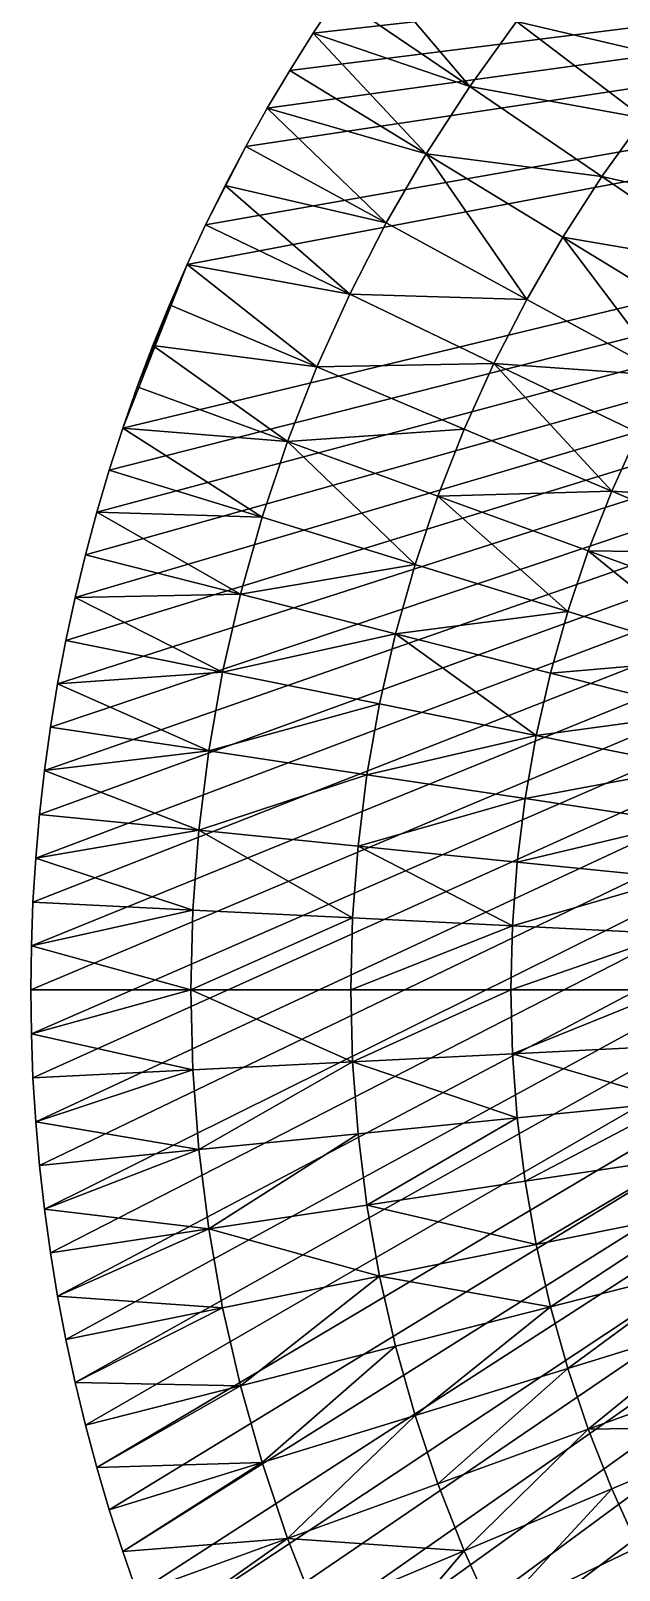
# Model space of a CAD drawing. Header units: millimetres. Extents: x -260 to 430, y -260 to 260.
# Drawn here: x -260 to -173.3, y -85.5 to 141.4 of the extents above; entities that cross this region are included whole.
import ezdxf

# ---------------------------------------------------------------- set-up
doc = ezdxf.new("R2010")
doc.units = ezdxf.units.MM
doc.header["$MEASUREMENT"] = 0
doc.layers.add('MESH_3D', color=2, linetype='CONTINUOUS')

msp = doc.modelspace()

# ---------------------------------------------------------------- linework, layer by layer
at = {"layer": 'MESH_3D'}
for points in [[(181.54, 186.13, 2950), (-259.92, 6.48, 2950), (-260, 0, 2950)], [(181.54, 186.13, 2950), (-260, 0, 2950), (-259.92, -6.48, 2950)], [(181.54, 186.13, 2950), (-259.68, 12.96, 2950), (-259.92, 6.48, 2950)], [(181.54, 186.13, 2950), (-259.92, -6.48, 2950), (-259.68, -12.96, 2950)], [(181.54, 186.13, 2950), (-259.27, 19.43, 2950), (-259.68, 12.96, 2950)], [(181.54, 186.13, 2950), (-259.68, -12.96, 2950), (-259.27, -19.43, 2950)], [(181.54, 186.13, 2950), (-258.71, 25.89, 2950), (-259.27, 19.43, 2950)], [(181.54, 186.13, 2950), (-259.27, -19.43, 2950), (-258.71, -25.89, 2950)], [(181.54, 186.13, 2950), (-257.98, 32.33, 2950), (-258.71, 25.89, 2950)], [(181.54, 186.13, 2950), (-258.71, -25.89, 2950), (-257.98, -32.33, 2950)], [(181.54, 186.13, 2950), (-257.1, 38.75, 2950), (-257.98, 32.33, 2950)], [(181.54, 186.13, 2950), (-257.98, -32.33, 2950), (-257.1, -38.75, 2950)], [(181.54, 186.13, 2950), (-256.05, 45.15, 2950), (-257.1, 38.75, 2950)], [(181.54, 186.13, 2950), (-257.1, -38.75, 2950), (-256.05, -45.15, 2950)], [(181.54, 186.13, 2950), (-254.84, 51.52, 2950), (-256.05, 45.15, 2950)], [(181.54, 186.13, 2950), (-256.05, -45.15, 2950), (-254.84, -51.52, 2950)], [(181.54, 186.13, 2950), (-253.48, 57.86, 2950), (-254.84, 51.52, 2950)], [(181.54, 186.13, 2950), (-254.84, -51.52, 2950), (-253.48, -57.86, 2950)], [(181.54, 186.13, 2950), (-251.96, 64.16, 2950), (-253.48, 57.86, 2950)], [(181.54, 186.13, 2950), (-253.48, -57.86, 2950), (-251.96, -64.16, 2950)], [(181.54, 186.13, 2950), (-250.28, 70.42, 2950), (-251.96, 64.16, 2950)], [(181.54, 186.13, 2950), (-251.96, -64.16, 2950), (-250.28, -70.42, 2950)], [(181.54, 186.13, 2950), (-248.45, 76.64, 2950), (-250.28, 70.42, 2950)], [(181.54, 186.13, 2950), (-250.28, -70.42, 2950), (-248.45, -76.64, 2950)], [(181.54, 186.13, 2950), (-246.46, 82.81, 2950), (-248.45, 76.64, 2950)], [(181.54, 186.13, 2950), (-248.45, -76.64, 2950), (-246.46, -82.81, 2950)], [(181.54, 186.13, 2950), (-246.46, -82.81, 2950), (-244.32, -88.93, 2950)], [(181.54, 186.13, 2950), (-236.99, 106.93, 2950), (-246.46, 82.81, 2950)], [(181.54, 186.13, 2950), (-244.32, -88.93, 2950), (-242.03, -94.99, 2950)], [(181.54, 186.13, 2950), (-242.03, -94.99, 2950), (-239.58, -100.99, 2950)], [(181.54, 186.13, 2950), (-239.58, -100.99, 2950), (-236.99, -106.93, 2950)], [(181.54, 186.13, 2950), (-234.25, 112.81, 2950), (-236.99, 106.93, 2950)], [(181.54, 186.13, 2950), (-236.99, -106.93, 2950), (-234.25, -112.81, 2950)], [(181.54, 186.13, 2950), (-234.25, -112.81, 2950), (-231.37, -118.61, 2950)], [(181.54, 186.13, 2950), (-228.34, 124.35, 2950), (-234.25, 112.81, 2950)], [(181.54, 186.13, 2950), (-231.37, -118.61, 2950), (-228.34, -124.35, 2950)], [(181.54, 186.13, 2950), (-225.17, 130, 2950), (-228.34, 124.35, 2950)], [(181.54, 186.13, 2950), (-228.34, -124.35, 2950), (-225.17, -130, 2950)], [(181.54, 186.13, 2950), (-221.86, 135.57, 2950), (-225.17, 130, 2950)], [(181.54, 186.13, 2950), (-225.17, -130, 2950), (-221.86, -135.57, 2950)], [(181.54, 186.13, 2950), (-218.41, 141.06, 2950), (-221.86, 135.57, 2950)], [(181.54, 186.13, 2950), (-221.86, -135.57, 2950), (-218.41, -141.06, 2950)], [(181.54, 186.13, 2950), (-214.82, 146.46, 2950), (-218.41, 141.06, 2950)], [(181.54, 186.13, 2950), (-218.41, -141.06, 2950), (-214.82, -146.46, 2950)], [(181.54, 186.13, 2950), (-214.82, -146.46, 2950), (-211.1, -151.77, 2950)], [(181.54, 186.13, 2950), (-211.1, -151.77, 2950), (-207.25, -156.99, 2950)], [(181.54, 186.13, 2950), (-207.25, -156.99, 2950), (-203.28, -162.11, 2950)], [(181.54, 186.13, 2950), (-203.28, -162.11, 2950), (-199.17, -167.12, 2950)], [(181.54, 186.13, 2950), (-199.17, -167.12, 2950), (-194.94, -172.04, 2950)], [(181.54, 186.13, 2950), (-194.94, -172.04, 2950), (-190.59, -176.84, 2950)], [(181.54, 186.13, 2950), (-190.59, -176.84, 2950), (-186.13, -181.54, 2950)], [(181.54, 186.13, 2950), (-186.13, -181.54, 2950), (-181.54, -186.13, 2950)], [(181.54, 186.13, 2950), (-181.54, -186.13, 2950), (-176.84, -190.59, 2950)], [(181.54, 186.13, 2950), (-176.84, -190.59, 2950), (-172.04, -194.94, 2950)], [(-181.11, 151.97, 2285.71), (-173.31, 160.81, 2285.71), (-163.06, 136.82, 2271.43)], [(-195.35, 133.18, 2285.71), (-214.82, 146.46, 2300), (-211.1, 151.77, 2300)], [(-195.35, 133.18, 2285.71), (-211.1, 151.77, 2300), (-188.46, 142.76, 2285.71)], [(-188.46, 142.76, 2285.71), (-181.11, 151.97, 2285.71), (-163.06, 136.82, 2271.43)], [(-195.35, 133.18, 2285.71), (-218.41, 141.06, 2300), (-214.82, 146.46, 2300)], [(-218.41, 141.06, 2950), (-214.82, 146.46, 2300), (-218.41, 141.06, 2300)], [(-218.41, 141.06, 2950), (-214.82, 146.46, 2950), (-214.82, 146.46, 2300)], [(-201.74, 123.28, 2285.71), (-221.86, 135.57, 2300), (-218.41, 141.06, 2300)], [(-218.41, 141.06, 2950), (-218.41, 141.06, 2300), (-221.86, 135.57, 2300)], [(-221.86, 135.57, 2950), (-218.41, 141.06, 2950), (-221.86, 135.57, 2300)], [(-201.74, 123.28, 2285.71), (-218.41, 141.06, 2300), (-195.35, 133.18, 2285.71)], [(-195.35, 133.18, 2285.71), (-188.46, 142.76, 2285.71), (-169.68, 128.52, 2271.43)], [(-188.46, 142.76, 2285.71), (-163.06, 136.82, 2271.43), (-169.68, 128.52, 2271.43)], [(-201.74, 123.28, 2285.71), (-225.17, 130, 2300), (-221.86, 135.57, 2300)], [(-225.17, 130, 2950), (-221.86, 135.57, 2300), (-225.17, 130, 2300)], [(-225.17, 130, 2950), (-221.86, 135.57, 2950), (-221.86, 135.57, 2300)], [(-201.74, 123.28, 2285.71), (-195.35, 133.18, 2285.71), (-175.87, 119.91, 2271.43)], [(-195.35, 133.18, 2285.71), (-169.68, 128.52, 2271.43), (-175.87, 119.91, 2271.43)], [(-207.64, 113.07, 2285.71), (-228.34, 124.35, 2300), (-225.17, 130, 2300)], [(-225.17, 130, 2950), (-225.17, 130, 2300), (-228.34, 124.35, 2300)], [(-228.34, 124.35, 2950), (-225.17, 130, 2950), (-228.34, 124.35, 2300)], [(-207.64, 113.07, 2285.71), (-225.17, 130, 2300), (-201.74, 123.28, 2285.71)], [(-175.87, 119.91, 2271.43), (-169.68, 128.52, 2271.43), (-150.89, 114.29, 2257.14)], [(-228.34, 124.35, 2950), (-231.37, 118.61, 2950), (-234.25, 112.81, 2950)], [(-207.64, 113.07, 2285.71), (-231.37, 118.61, 2300), (-228.34, 124.35, 2300)], [(-231.37, 118.61, 2950), (-228.34, 124.35, 2300), (-231.37, 118.61, 2300)], [(-231.37, 118.61, 2950), (-228.34, 124.35, 2950), (-228.34, 124.35, 2300)], [(-207.64, 113.07, 2285.71), (-201.74, 123.28, 2285.71), (-186.94, 101.8, 2271.43)], [(-201.74, 123.28, 2285.71), (-175.87, 119.91, 2271.43), (-181.63, 110.99, 2271.43)], [(-201.74, 123.28, 2285.71), (-181.63, 110.99, 2271.43), (-186.94, 101.8, 2271.43)], [(-213.01, 102.58, 2285.71), (-234.25, 112.81, 2300), (-231.37, 118.61, 2300)], [(-231.37, 118.61, 2950), (-231.37, 118.61, 2300), (-234.25, 112.81, 2300)], [(-234.25, 112.81, 2950), (-231.37, 118.61, 2950), (-234.25, 112.81, 2300)], [(-213.01, 102.58, 2285.71), (-231.37, 118.61, 2300), (-207.64, 113.07, 2285.71)], [(-181.63, 110.99, 2271.43), (-175.87, 119.91, 2271.43), (-156.4, 106.63, 2257.14)], [(-175.87, 119.91, 2271.43), (-150.89, 114.29, 2257.14), (-156.4, 106.63, 2257.14)], [(-213.01, 102.58, 2285.71), (-236.99, 106.93, 2300), (-234.25, 112.81, 2300)], [(-236.99, 106.93, 2950), (-234.25, 112.81, 2300), (-236.99, 106.93, 2300)], [(-236.99, 106.93, 2950), (-234.25, 112.81, 2950), (-234.25, 112.81, 2300)], [(-213.01, 102.58, 2285.71), (-207.64, 113.07, 2285.71), (-186.94, 101.8, 2271.43)], [(-186.94, 101.8, 2271.43), (-181.63, 110.99, 2271.43), (-166.23, 90.53, 2257.14)], [(-181.63, 110.99, 2271.43), (-156.4, 106.63, 2257.14), (-161.52, 98.7, 2257.14)], [(-181.63, 110.99, 2271.43), (-161.52, 98.7, 2257.14), (-166.23, 90.53, 2257.14)], [(-236.99, 106.93, 2950), (-244.32, 88.93, 2950), (-246.46, 82.81, 2950)], [(-236.99, 106.93, 2950), (-242.03, 94.99, 2950), (-244.32, 88.93, 2950)], [(-236.99, 106.93, 2950), (-239.58, 100.99, 2950), (-242.03, 94.99, 2950)], [(-217.86, 91.84, 2285.71), (-239.58, 100.99, 2300), (-236.99, 106.93, 2300)], [(-239.58, 100.99, 2950), (-236.99, 106.93, 2300), (-239.58, 100.99, 2300)], [(-239.58, 100.99, 2950), (-236.99, 106.93, 2950), (-236.99, 106.93, 2300)], [(-217.86, 91.84, 2285.71), (-236.99, 106.93, 2300), (-213.01, 102.58, 2285.71)], [(-217.86, 91.84, 2285.71), (-213.01, 102.58, 2285.71), (-191.78, 92.36, 2271.43)], [(-213.01, 102.58, 2285.71), (-186.94, 101.8, 2271.43), (-191.78, 92.36, 2271.43)], [(-217.86, 91.84, 2285.71), (-242.03, 94.99, 2300), (-239.58, 100.99, 2300)], [(-239.58, 100.99, 2950), (-239.58, 100.99, 2300), (-242.03, 94.99, 2300)], [(-242.03, 94.99, 2950), (-239.58, 100.99, 2950), (-242.03, 94.99, 2300)], [(-191.78, 92.36, 2271.43), (-186.94, 101.8, 2271.43), (-166.23, 90.53, 2257.14)], [(-222.17, 80.86, 2285.71), (-244.32, 88.93, 2300), (-242.03, 94.99, 2300)], [(-244.32, 88.93, 2950), (-242.03, 94.99, 2300), (-244.32, 88.93, 2300)], [(-244.32, 88.93, 2950), (-242.03, 94.99, 2950), (-242.03, 94.99, 2300)], [(-222.17, 80.86, 2285.71), (-242.03, 94.99, 2300), (-217.86, 91.84, 2285.71)], [(-222.17, 80.86, 2285.71), (-217.86, 91.84, 2285.71), (-196.14, 82.68, 2271.43)], [(-217.86, 91.84, 2285.71), (-191.78, 92.36, 2271.43), (-196.14, 82.68, 2271.43)], [(-196.14, 82.68, 2271.43), (-191.78, 92.36, 2271.43), (-174.42, 73.53, 2257.14)], [(-191.78, 92.36, 2271.43), (-170.54, 82.13, 2257.14), (-174.42, 73.53, 2257.14)], [(-191.78, 92.36, 2271.43), (-166.23, 90.53, 2257.14), (-170.54, 82.13, 2257.14)], [(-222.17, 80.86, 2285.71), (-246.46, 82.81, 2300), (-244.32, 88.93, 2300)], [(-246.46, 82.81, 2950), (-244.32, 88.93, 2300), (-246.46, 82.81, 2300)], [(-246.46, 82.81, 2950), (-244.32, 88.93, 2950), (-244.32, 88.93, 2300)], [(-225.92, 69.69, 2285.71), (-248.45, 76.64, 2300), (-246.46, 82.81, 2300)], [(-246.46, 82.81, 2950), (-246.46, 82.81, 2300), (-248.45, 76.64, 2300)], [(-248.45, 76.64, 2950), (-246.46, 82.81, 2950), (-248.45, 76.64, 2300)], [(-225.92, 69.69, 2285.71), (-246.46, 82.81, 2300), (-222.17, 80.86, 2285.71)], [(-222.17, 80.86, 2285.71), (-196.14, 82.68, 2271.43), (-200.02, 72.8, 2271.43)], [(-200.02, 72.8, 2271.43), (-196.14, 82.68, 2271.43), (-174.42, 73.53, 2257.14)], [(-174.42, 73.53, 2257.14), (-170.54, 82.13, 2257.14), (-149.3, 71.9, 2242.86)], [(-225.92, 69.69, 2285.71), (-222.17, 80.86, 2285.71), (-203.4, 62.74, 2271.43)], [(-222.17, 80.86, 2285.71), (-200.02, 72.8, 2271.43), (-203.4, 62.74, 2271.43)], [(-225.92, 69.69, 2285.71), (-250.28, 70.42, 2300), (-248.45, 76.64, 2300)], [(-250.28, 70.42, 2950), (-248.45, 76.64, 2950), (-248.45, 76.64, 2300)], [(-250.28, 70.42, 2950), (-248.45, 76.64, 2300), (-250.28, 70.42, 2300)], [(-203.4, 62.74, 2271.43), (-200.02, 72.8, 2271.43), (-180.88, 55.79, 2257.14)], [(-200.02, 72.8, 2271.43), (-174.42, 73.53, 2257.14), (-177.87, 64.74, 2257.14)], [(-200.02, 72.8, 2271.43), (-177.87, 64.74, 2257.14), (-180.88, 55.79, 2257.14)], [(-177.87, 64.74, 2257.14), (-174.42, 73.53, 2257.14), (-152.7, 64.37, 2242.86)], [(-174.42, 73.53, 2257.14), (-149.3, 71.9, 2242.86), (-152.7, 64.37, 2242.86)], [(-229.12, 58.34, 2285.71), (-251.96, 64.16, 2300), (-250.28, 70.42, 2300)], [(-250.28, 70.42, 2950), (-250.28, 70.42, 2300), (-251.96, 64.16, 2300)], [(-251.96, 64.16, 2950), (-250.28, 70.42, 2950), (-251.96, 64.16, 2300)], [(-229.12, 58.34, 2285.71), (-250.28, 70.42, 2300), (-225.92, 69.69, 2285.71)], [(-229.12, 58.34, 2285.71), (-225.92, 69.69, 2285.71), (-203.4, 62.74, 2271.43)], [(-229.12, 58.34, 2285.71), (-253.48, 57.86, 2300), (-251.96, 64.16, 2300)], [(-251.96, 64.16, 2950), (-251.96, 64.16, 2300), (-253.48, 57.86, 2300)], [(-253.48, 57.86, 2950), (-251.96, 64.16, 2950), (-253.48, 57.86, 2300)], [(-180.88, 55.79, 2257.14), (-177.87, 64.74, 2257.14), (-158.35, 48.85, 2242.86)], [(-177.87, 64.74, 2257.14), (-155.72, 56.68, 2242.86), (-158.35, 48.85, 2242.86)], [(-177.87, 64.74, 2257.14), (-152.7, 64.37, 2242.86), (-155.72, 56.68, 2242.86)], [(-229.12, 58.34, 2285.71), (-203.4, 62.74, 2271.43), (-206.28, 52.52, 2271.43)], [(-206.28, 52.52, 2271.43), (-203.4, 62.74, 2271.43), (-180.88, 55.79, 2257.14)], [(-231.74, 46.85, 2285.71), (-254.84, 51.52, 2300), (-253.48, 57.86, 2300)], [(-254.84, 51.52, 2950), (-253.48, 57.86, 2950), (-253.48, 57.86, 2300)], [(-254.84, 51.52, 2950), (-253.48, 57.86, 2300), (-254.84, 51.52, 2300)], [(-231.74, 46.85, 2285.71), (-253.48, 57.86, 2300), (-229.12, 58.34, 2285.71)], [(-231.74, 46.85, 2285.71), (-229.12, 58.34, 2285.71), (-206.28, 52.52, 2271.43)], [(-206.28, 52.52, 2271.43), (-180.88, 55.79, 2257.14), (-183.43, 46.71, 2257.14)], [(-183.43, 46.71, 2257.14), (-180.88, 55.79, 2257.14), (-158.35, 48.85, 2242.86)], [(-231.74, 46.85, 2285.71), (-206.28, 52.52, 2271.43), (-208.64, 42.18, 2271.43)], [(-208.64, 42.18, 2271.43), (-206.28, 52.52, 2271.43), (-185.53, 37.51, 2257.14)], [(-206.28, 52.52, 2271.43), (-183.43, 46.71, 2257.14), (-185.53, 37.51, 2257.14)], [(-231.74, 46.85, 2285.71), (-256.05, 45.15, 2300), (-254.84, 51.52, 2300)], [(-254.84, 51.52, 2950), (-254.84, 51.52, 2300), (-256.05, 45.15, 2300)], [(-256.05, 45.15, 2950), (-254.84, 51.52, 2950), (-256.05, 45.15, 2300)], [(-183.43, 46.71, 2257.14), (-158.35, 48.85, 2242.86), (-160.59, 40.89, 2242.86)], [(-233.79, 35.24, 2285.71), (-256.05, 45.15, 2300), (-231.74, 46.85, 2285.71)], [(-233.79, 35.24, 2285.71), (-231.74, 46.85, 2285.71), (-208.64, 42.18, 2271.43)], [(-185.53, 37.51, 2257.14), (-183.43, 46.71, 2257.14), (-160.59, 40.89, 2242.86)], [(-233.79, 35.24, 2285.71), (-257.1, 38.75, 2300), (-256.05, 45.15, 2300)], [(-257.1, 38.75, 2950), (-256.05, 45.15, 2300), (-257.1, 38.75, 2300)], [(-257.1, 38.75, 2950), (-256.05, 45.15, 2950), (-256.05, 45.15, 2300)], [(-233.79, 35.24, 2285.71), (-208.64, 42.18, 2271.43), (-210.48, 31.72, 2271.43)], [(-210.48, 31.72, 2271.43), (-208.64, 42.18, 2271.43), (-185.53, 37.51, 2257.14)], [(-185.53, 37.51, 2257.14), (-160.59, 40.89, 2242.86), (-162.43, 32.84, 2242.86)], [(-233.79, 35.24, 2285.71), (-257.98, 32.33, 2300), (-257.1, 38.75, 2300)], [(-257.1, 38.75, 2950), (-257.1, 38.75, 2300), (-257.98, 32.33, 2300)], [(-257.98, 32.33, 2950), (-257.1, 38.75, 2950), (-257.98, 32.33, 2300)], [(-210.48, 31.72, 2271.43), (-185.53, 37.51, 2257.14), (-187.17, 28.21, 2257.14)], [(-187.17, 28.21, 2257.14), (-185.53, 37.51, 2257.14), (-162.43, 32.84, 2242.86)], [(-235.25, 23.54, 2285.71), (-257.98, 32.33, 2300), (-233.79, 35.24, 2285.71)], [(-235.25, 23.54, 2285.71), (-233.79, 35.24, 2285.71), (-210.48, 31.72, 2271.43)], [(-235.25, 23.54, 2285.71), (-258.71, 25.89, 2300), (-257.98, 32.33, 2300)], [(-258.71, 25.89, 2950), (-257.98, 32.33, 2300), (-258.71, 25.89, 2300)], [(-258.71, 25.89, 2950), (-257.98, 32.33, 2950), (-257.98, 32.33, 2300)], [(-187.17, 28.21, 2257.14), (-162.43, 32.84, 2242.86), (-163.86, 24.7, 2242.86)], [(-235.25, 23.54, 2285.71), (-210.48, 31.72, 2271.43), (-211.8, 21.19, 2271.43)], [(-211.8, 21.19, 2271.43), (-210.48, 31.72, 2271.43), (-187.17, 28.21, 2257.14)], [(-211.8, 21.19, 2271.43), (-187.17, 28.21, 2257.14), (-188.35, 18.85, 2257.14)], [(-188.35, 18.85, 2257.14), (-187.17, 28.21, 2257.14), (-163.86, 24.7, 2242.86)], [(-235.25, 23.54, 2285.71), (-259.27, 19.43, 2300), (-258.71, 25.89, 2300)], [(-259.27, 19.43, 2950), (-258.71, 25.89, 2300), (-259.27, 19.43, 2300)], [(-259.27, 19.43, 2950), (-258.71, 25.89, 2950), (-258.71, 25.89, 2300)], [(-236.13, 11.78, 2285.71), (-259.27, 19.43, 2300), (-235.25, 23.54, 2285.71)], [(-236.13, 11.78, 2285.71), (-235.25, 23.54, 2285.71), (-212.59, 10.61, 2271.43)], [(-235.25, 23.54, 2285.71), (-211.8, 21.19, 2271.43), (-212.59, 10.61, 2271.43)], [(-188.35, 18.85, 2257.14), (-163.86, 24.7, 2242.86), (-164.89, 16.5, 2242.86)], [(-212.59, 10.61, 2271.43), (-211.8, 21.19, 2271.43), (-189.05, 9.44, 2257.14)], [(-211.8, 21.19, 2271.43), (-188.35, 18.85, 2257.14), (-189.05, 9.44, 2257.14)], [(-236.13, 11.78, 2285.71), (-259.68, 12.96, 2300), (-259.27, 19.43, 2300)], [(-259.27, 19.43, 2950), (-259.27, 19.43, 2300), (-259.68, 12.96, 2300)], [(-259.68, 12.96, 2950), (-259.27, 19.43, 2950), (-259.68, 12.96, 2300)], [(-189.05, 9.44, 2257.14), (-188.35, 18.85, 2257.14), (-164.89, 16.5, 2242.86)], [(-189.05, 9.44, 2257.14), (-164.89, 16.5, 2242.86), (-165.51, 8.26, 2242.86)], [(-236.13, 11.78, 2285.71), (-259.92, 6.48, 2300), (-259.68, 12.96, 2300)], [(-259.92, 6.48, 2950), (-259.68, 12.96, 2300), (-259.92, 6.48, 2300)], [(-259.92, 6.48, 2950), (-259.68, 12.96, 2950), (-259.68, 12.96, 2300)], [(-236.43, 0, 2285.71), (-259.92, 6.48, 2300), (-236.13, 11.78, 2285.71)], [(-236.43, 0, 2285.71), (-236.13, 11.78, 2285.71), (-212.59, 10.61, 2271.43)], [(-236.43, 0, 2285.71), (-212.59, 10.61, 2271.43), (-212.86, 0, 2271.43)], [(-212.86, 0, 2271.43), (-212.59, 10.61, 2271.43), (-189.05, 9.44, 2257.14)], [(-212.86, 0, 2271.43), (-189.05, 9.44, 2257.14), (-189.29, 0, 2257.14)], [(-189.29, 0, 2257.14), (-189.05, 9.44, 2257.14), (-165.51, 8.26, 2242.86)], [(-189.29, 0, 2257.14), (-165.51, 8.26, 2242.86), (-165.71, 0, 2242.86)], [(-236.43, 0, 2285.71), (-260, 0, 2300), (-259.92, 6.48, 2300)], [(-259.92, 6.48, 2950), (-259.92, 6.48, 2300), (-260, 0, 2300)], [(-260, 0, 2950), (-259.92, 6.48, 2950), (-260, 0, 2300)], [(-236.43, 0, 2285.71), (-259.92, -6.48, 2300), (-260, 0, 2300)], [(-260, 0, 2950), (-260, 0, 2300), (-259.92, -6.48, 2300)], [(-259.92, -6.48, 2950), (-260, 0, 2950), (-259.92, -6.48, 2300)], [(-236.13, -11.78, 2285.71), (-259.92, -6.48, 2300), (-236.43, 0, 2285.71)], [(-236.43, 0, 2285.71), (-212.86, 0, 2271.43), (-212.59, -10.61, 2271.43)], [(-236.13, -11.78, 2285.71), (-236.43, 0, 2285.71), (-212.59, -10.61, 2271.43)], [(-212.59, -10.61, 2271.43), (-212.86, 0, 2271.43), (-189.29, 0, 2257.14)], [(-212.59, -10.61, 2271.43), (-189.29, 0, 2257.14), (-189.05, -9.44, 2257.14)], [(-189.05, -9.44, 2257.14), (-189.29, 0, 2257.14), (-165.71, 0, 2242.86)], [(-189.05, -9.44, 2257.14), (-165.71, 0, 2242.86), (-165.51, -8.26, 2242.86)], [(-236.13, -11.78, 2285.71), (-259.68, -12.96, 2300), (-259.92, -6.48, 2300)], [(-259.68, -12.96, 2950), (-259.92, -6.48, 2300), (-259.68, -12.96, 2300)], [(-259.68, -12.96, 2950), (-259.92, -6.48, 2950), (-259.92, -6.48, 2300)], [(-189.05, -9.44, 2257.14), (-165.51, -8.26, 2242.86), (-164.89, -16.5, 2242.86)], [(-235.25, -23.54, 2285.71), (-236.13, -11.78, 2285.71), (-212.59, -10.61, 2271.43)], [(-235.25, -23.54, 2285.71), (-212.59, -10.61, 2271.43), (-211.8, -21.19, 2271.43)], [(-212.59, -10.61, 2271.43), (-189.05, -9.44, 2257.14), (-188.35, -18.85, 2257.14)], [(-211.8, -21.19, 2271.43), (-212.59, -10.61, 2271.43), (-188.35, -18.85, 2257.14)], [(-188.35, -18.85, 2257.14), (-189.05, -9.44, 2257.14), (-164.89, -16.5, 2242.86)], [(-236.13, -11.78, 2285.71), (-259.27, -19.43, 2300), (-259.68, -12.96, 2300)], [(-259.27, -19.43, 2950), (-259.68, -12.96, 2300), (-259.27, -19.43, 2300)], [(-259.27, -19.43, 2950), (-259.68, -12.96, 2950), (-259.68, -12.96, 2300)], [(-235.25, -23.54, 2285.71), (-259.27, -19.43, 2300), (-236.13, -11.78, 2285.71)], [(-187.17, -28.21, 2257.14), (-188.35, -18.85, 2257.14), (-164.89, -16.5, 2242.86)], [(-187.17, -28.21, 2257.14), (-164.89, -16.5, 2242.86), (-163.86, -24.7, 2242.86)], [(-235.25, -23.54, 2285.71), (-258.71, -25.89, 2300), (-259.27, -19.43, 2300)], [(-258.71, -25.89, 2950), (-259.27, -19.43, 2300), (-258.71, -25.89, 2300)], [(-258.71, -25.89, 2950), (-259.27, -19.43, 2950), (-259.27, -19.43, 2300)], [(-210.48, -31.72, 2271.43), (-211.8, -21.19, 2271.43), (-188.35, -18.85, 2257.14)], [(-210.48, -31.72, 2271.43), (-188.35, -18.85, 2257.14), (-187.17, -28.21, 2257.14)], [(-233.79, -35.24, 2285.71), (-235.25, -23.54, 2285.71), (-211.8, -21.19, 2271.43)], [(-233.79, -35.24, 2285.71), (-211.8, -21.19, 2271.43), (-210.48, -31.72, 2271.43)], [(-235.25, -23.54, 2285.71), (-257.98, -32.33, 2300), (-258.71, -25.89, 2300)], [(-233.79, -35.24, 2285.71), (-257.98, -32.33, 2300), (-235.25, -23.54, 2285.71)], [(-185.53, -37.51, 2257.14), (-187.17, -28.21, 2257.14), (-163.86, -24.7, 2242.86)], [(-185.53, -37.51, 2257.14), (-163.86, -24.7, 2242.86), (-162.43, -32.84, 2242.86)], [(-258.71, -25.89, 2950), (-258.71, -25.89, 2300), (-257.98, -32.33, 2300)], [(-257.98, -32.33, 2950), (-258.71, -25.89, 2950), (-257.98, -32.33, 2300)], [(-210.48, -31.72, 2271.43), (-187.17, -28.21, 2257.14), (-185.53, -37.51, 2257.14)], [(-233.79, -35.24, 2285.71), (-210.48, -31.72, 2271.43), (-208.64, -42.18, 2271.43)], [(-208.64, -42.18, 2271.43), (-210.48, -31.72, 2271.43), (-185.53, -37.51, 2257.14)], [(-233.79, -35.24, 2285.71), (-257.1, -38.75, 2300), (-257.98, -32.33, 2300)], [(-257.98, -32.33, 2950), (-257.98, -32.33, 2300), (-257.1, -38.75, 2300)], [(-257.1, -38.75, 2950), (-257.98, -32.33, 2950), (-257.1, -38.75, 2300)], [(-183.43, -46.71, 2257.14), (-185.53, -37.51, 2257.14), (-162.43, -32.84, 2242.86)], [(-183.43, -46.71, 2257.14), (-162.43, -32.84, 2242.86), (-160.59, -40.89, 2242.86)], [(-233.79, -35.24, 2285.71), (-256.05, -45.15, 2300), (-257.1, -38.75, 2300)], [(-231.74, -46.85, 2285.71), (-256.05, -45.15, 2300), (-233.79, -35.24, 2285.71)], [(-231.74, -46.85, 2285.71), (-233.79, -35.24, 2285.71), (-208.64, -42.18, 2271.43)], [(-208.64, -42.18, 2271.43), (-185.53, -37.51, 2257.14), (-183.43, -46.71, 2257.14)], [(-256.05, -45.15, 2950), (-257.1, -38.75, 2300), (-256.05, -45.15, 2300)], [(-256.05, -45.15, 2950), (-257.1, -38.75, 2950), (-257.1, -38.75, 2300)], [(-229.12, -58.34, 2285.71), (-231.74, -46.85, 2285.71), (-208.64, -42.18, 2271.43)], [(-229.12, -58.34, 2285.71), (-208.64, -42.18, 2271.43), (-206.28, -52.52, 2271.43)], [(-206.28, -52.52, 2271.43), (-208.64, -42.18, 2271.43), (-183.43, -46.71, 2257.14)], [(-180.88, -55.79, 2257.14), (-183.43, -46.71, 2257.14), (-160.59, -40.89, 2242.86)], [(-180.88, -55.79, 2257.14), (-160.59, -40.89, 2242.86), (-158.35, -48.85, 2242.86)], [(-231.74, -46.85, 2285.71), (-254.84, -51.52, 2300), (-256.05, -45.15, 2300)], [(-254.84, -51.52, 2950), (-256.05, -45.15, 2300), (-254.84, -51.52, 2300)], [(-254.84, -51.52, 2950), (-256.05, -45.15, 2950), (-256.05, -45.15, 2300)], [(-231.74, -46.85, 2285.71), (-253.48, -57.86, 2300), (-254.84, -51.52, 2300)], [(-229.12, -58.34, 2285.71), (-253.48, -57.86, 2300), (-231.74, -46.85, 2285.71)], [(-203.4, -62.74, 2271.43), (-206.28, -52.52, 2271.43), (-183.43, -46.71, 2257.14)], [(-203.4, -62.74, 2271.43), (-183.43, -46.71, 2257.14), (-180.88, -55.79, 2257.14)], [(-177.87, -64.74, 2257.14), (-180.88, -55.79, 2257.14), (-158.35, -48.85, 2242.86)], [(-177.87, -64.74, 2257.14), (-158.35, -48.85, 2242.86), (-155.72, -56.68, 2242.86)], [(-254.84, -51.52, 2950), (-254.84, -51.52, 2300), (-253.48, -57.86, 2300)], [(-253.48, -57.86, 2950), (-254.84, -51.52, 2950), (-253.48, -57.86, 2300)], [(-225.92, -69.69, 2285.71), (-229.12, -58.34, 2285.71), (-206.28, -52.52, 2271.43)], [(-225.92, -69.69, 2285.71), (-206.28, -52.52, 2271.43), (-203.4, -62.74, 2271.43)], [(-200.02, -72.8, 2271.43), (-203.4, -62.74, 2271.43), (-180.88, -55.79, 2257.14)], [(-200.02, -72.8, 2271.43), (-180.88, -55.79, 2257.14), (-177.87, -64.74, 2257.14)], [(-177.87, -64.74, 2257.14), (-155.72, -56.68, 2242.86), (-152.7, -64.37, 2242.86)], [(-229.12, -58.34, 2285.71), (-251.96, -64.16, 2300), (-253.48, -57.86, 2300)], [(-253.48, -57.86, 2950), (-253.48, -57.86, 2300), (-251.96, -64.16, 2300)], [(-251.96, -64.16, 2950), (-253.48, -57.86, 2950), (-251.96, -64.16, 2300)], [(-229.12, -58.34, 2285.71), (-250.28, -70.42, 2300), (-251.96, -64.16, 2300)], [(-225.92, -69.69, 2285.71), (-250.28, -70.42, 2300), (-229.12, -58.34, 2285.71)], [(-222.17, -80.86, 2285.71), (-225.92, -69.69, 2285.71), (-203.4, -62.74, 2271.43)], [(-222.17, -80.86, 2285.71), (-203.4, -62.74, 2271.43), (-200.02, -72.8, 2271.43)], [(-250.28, -70.42, 2950), (-251.96, -64.16, 2300), (-250.28, -70.42, 2300)], [(-250.28, -70.42, 2950), (-251.96, -64.16, 2950), (-251.96, -64.16, 2300)], [(-196.14, -82.68, 2271.43), (-200.02, -72.8, 2271.43), (-177.87, -64.74, 2257.14)], [(-196.14, -82.68, 2271.43), (-177.87, -64.74, 2257.14), (-174.42, -73.53, 2257.14)], [(-174.42, -73.53, 2257.14), (-177.87, -64.74, 2257.14), (-152.7, -64.37, 2242.86)], [(-170.54, -82.13, 2257.14), (-174.42, -73.53, 2257.14), (-152.7, -64.37, 2242.86)], [(-225.92, -69.69, 2285.71), (-248.45, -76.64, 2300), (-250.28, -70.42, 2300)], [(-225.92, -69.69, 2285.71), (-246.46, -82.81, 2300), (-248.45, -76.64, 2300)], [(-222.17, -80.86, 2285.71), (-246.46, -82.81, 2300), (-225.92, -69.69, 2285.71)], [(-248.45, -76.64, 2950), (-250.28, -70.42, 2300), (-248.45, -76.64, 2300)], [(-248.45, -76.64, 2950), (-250.28, -70.42, 2950), (-250.28, -70.42, 2300)], [(-222.17, -80.86, 2285.71), (-200.02, -72.8, 2271.43), (-196.14, -82.68, 2271.43)], [(-191.78, -92.36, 2271.43), (-196.14, -82.68, 2271.43), (-174.42, -73.53, 2257.14)], [(-191.78, -92.36, 2271.43), (-174.42, -73.53, 2257.14), (-170.54, -82.13, 2257.14)], [(-248.45, -76.64, 2950), (-248.45, -76.64, 2300), (-246.46, -82.81, 2300)], [(-246.46, -82.81, 2950), (-248.45, -76.64, 2950), (-246.46, -82.81, 2300)], [(-222.17, -80.86, 2285.71), (-244.32, -88.93, 2300), (-246.46, -82.81, 2300)], [(-222.17, -80.86, 2285.71), (-242.03, -94.99, 2300), (-244.32, -88.93, 2300)], [(-217.86, -91.84, 2285.71), (-242.03, -94.99, 2300), (-222.17, -80.86, 2285.71)], [(-217.86, -91.84, 2285.71), (-222.17, -80.86, 2285.71), (-196.14, -82.68, 2271.43)], [(-246.46, -82.81, 2950), (-246.46, -82.81, 2300), (-244.32, -88.93, 2300)], [(-244.32, -88.93, 2950), (-246.46, -82.81, 2950), (-244.32, -88.93, 2300)], [(-213.01, -102.58, 2285.71), (-217.86, -91.84, 2285.71), (-196.14, -82.68, 2271.43)], [(-213.01, -102.58, 2285.71), (-196.14, -82.68, 2271.43), (-191.78, -92.36, 2271.43)], [(-191.78, -92.36, 2271.43), (-170.54, -82.13, 2257.14), (-166.23, -90.53, 2257.14)]]:
    msp.add_3dface(points, dxfattribs=at)

doc.saveas('drawing.dxf')
